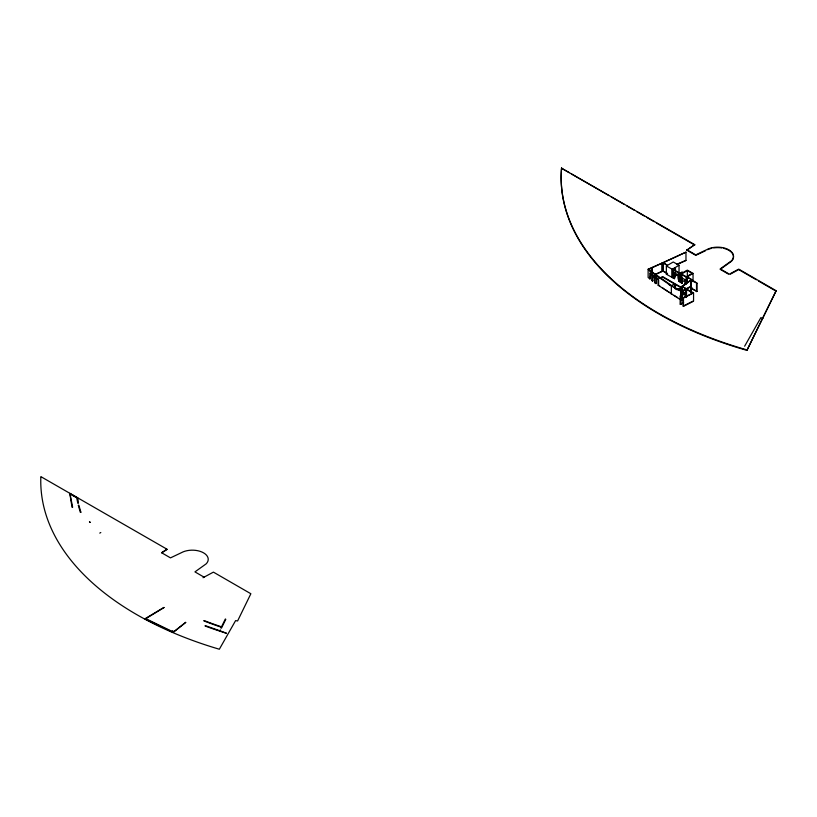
<?xml version="1.0" encoding="UTF-8"?>
<svg xmlns="http://www.w3.org/2000/svg" width="817" height="817" viewBox="0 0 817 817"><rect width="100%" height="100%" fill="white"/><g stroke="black" fill="none" stroke-linecap="round" stroke-linejoin="round"><path stroke-width="1.23" d="M686.811 249.696L695.778 254.873L706.572 249.736A15.891 9.171 0 0 1 727.314 249.062A15.891 9.171 0 0 1 731.491 260.807L720.226 268.895L729.377 274.175L738.701 269.12L776.15 290.74L746.922 350.36A333.132 192.332 0 0 1 561.575 168.241L694.726 244.651L686.811 250.165L694.726 244.651M746.922 350.36L776.15 290.74M203.78 620.849L204.893 621.288A293.068 169.201 0 0 0 221.325 627.201L220.927 627.997L221.478 628.089L225.778 619.368L225.39 618.959L221.499 626.843A292.026 168.598 0 0 1 205.261 621.002L204.168 620.573M744.624 346.224L760.882 317.619L762.894 318.416M185.602 622.34L173.521 631.97L172.336 631.48L173.02 630.949L171.417 631.081L145.804 618.663L164.094 607.531M185.816 622.431L173.214 632.358L144.803 618.867L163.9 607.429M728.356 274.052L720.226 269.355L731.491 261.277A15.891 9.171 0 0 0 723.76 248.337M654.325 274.778L662.107 271.285L662.107 263.023L648.126 269.232L671.778 285.695L673.188 284.571L675.465 285.991L674.015 287.094L677.661 289.32L678.58 288.677L682.246 290.791L690.784 286.358L691.202 292.496M692.213 287.911L691.642 288.33L696.972 291.414L696.972 283.152L687.22 276.769L687.22 282.672M681.787 291.148L681.787 286.43L691.611 279.557L680.428 274.093L680.428 282.355L681.868 283.193L682.44 282.866L682.44 278.617M682.154 291.138L682.154 286.42L691.029 280.221L696.972 283.152M683.798 293.293L685.81 291.883M691.233 288.095L690.835 280.108M684.125 293.303L686.096 291.924M161.766 552.833L167.23 549.351L40.85 476.628A326.943 188.758 0 0 0 219.344 649.229L235.592 620.624L237.604 620.951L250.86 593.745L213.411 572.125L203.025 577.721M99.766 533.113L100.797 532.521M674.433 278.648L674.628 273.235L674.433 278.648L666.366 274.246L666.366 265.974L667.377 265.402L662.934 262.839L648.8 269.171L653.028 272.541M666.366 265.974L680.643 273.971L680.428 282.355M675.097 273.103L675.097 276.636L673.218 277.729L672.544 277.341L672.544 269.079L674.423 267.986L675.097 268.374L675.097 270.733M679.039 273.593L679.039 265.321L674.617 267.874L675.475 268.374L675.475 276.636L673.402 277.841L673.402 269.569L675.475 268.374M672.544 269.079L673.218 269.467L675.097 268.374M659.758 278.229L662.587 276.595L681.797 287.676L678.968 289.78M666.366 274.246L667.377 273.664L662.934 271.101L654.488 274.89M660.708 278.148L662.587 277.055L681.797 288.146M675.496 275.635L677.273 274.614M673.402 269.569L679.969 273.368L682.042 272.163L682.9 272.664L687.332 270.11L693.041 273.409L693.041 281.671M680.163 273.47L682.042 272.388L682.716 272.776L680.827 273.858L680.163 273.47L680.163 281.732L680.827 282.12L680.827 273.858M687.332 270.611L681.429 274.012L686.28 276.81L692.173 273.409L687.332 270.611L687.332 277.688M682.44 274.594L681.868 274.931L681.868 283.193M678.743 280.925C680.183 263.003 675.363 279.302 679.969 281.63L679.969 273.368M687.22 276.769L693.041 273.409M685.361 280.006L681.429 282.273L682.44 282.866M681.797 287.676L678.028 289.861L674.822 288.013M685.136 297.041L685.136 293.497L680.275 295.968L680.275 304.23L680.918 304.22L680.827 295.897L683.553 297.715L692.826 292.986L686.076 289.238L685.851 296.448M686.525 297.286L686.525 289.024L693.562 292.905L693.562 301.167L683.461 306.324L683.461 298.052L680.275 295.968M683.124 297.827L683.461 306.324L683.237 297.899M730.367 274.124L738.701 269.59L756.328 279.761M683.114 306.099L692.826 301.248M656.041 275.421L671.349 285.94L685.136 293.497M682.062 294.876L682.062 291.332L685.923 289.33L685.923 292.292L683.87 293.354M686.525 289.024L691.202 286.593M691.029 280.221L691.029 288.483L696.972 291.414M680.827 295.897L685.514 293.507L682.062 291.332M683.461 298.052L693.562 292.905M683.635 302.729L680.918 304.22M680.275 304.23L683.186 302.75M687.802 250.737L695.778 255.343L705.5 250.717M676.527 264.351L685.974 260.419L685.974 252.157L662.107 263.023M667.56 273.552L663.149 271.009L663.149 262.737L685.974 252.157M676.844 264.647L685.974 260.419M658.155 276.973L658.155 285.245L659.697 285.787M653.008 272.551L652.538 272.745L654.601 274.328L654.601 282.6L656.521 283.468L656.521 278.158L656.041 278.372L658.635 279.72L658.635 285.021M650.291 271.275L652.262 270.58L650.455 271.397M654.601 282.6L656.521 283.468M651.966 272.306L651.966 280.568L652.538 281.017L653.028 276.085M649.944 270.703L650.414 270.498L649.944 278.965L650.434 274.042M652.456 275.053L649.923 273.675M651.966 280.568L653.028 280.803M165.963 549.371L166.811 549.351L161.541 552.711L170.487 557.878L181.292 552.741A15.891 9.171 0 0 1 202.024 552.067A15.891 9.171 0 0 1 206.211 563.812L194.946 571.89L204.087 577.17M205.363 625.669L219.61 630.673L220.539 629.989L220.12 630.847L226.513 633.287A299.145 172.714 0 0 1 206.18 626.394L205.026 625.965M758.523 281.038L776.15 291.209M561.575 168.241L569.286 172.693M571.491 173.97L608.992 195.61M611.198 196.887L624.423 204.526M626.629 205.802L634.349 210.255M636.555 211.532L644.276 215.984M646.482 217.261L654.203 221.713M656.408 222.99L694.726 245.11M679.039 265.321L673.269 261.991L667.56 265.29L663.149 262.737M674.628 273.235L678.743 275.615L674.433 273.348M681.868 277.882L684.86 279.608L684.86 284.919M673.402 277.841L674.628 278.546M678.559 281.028L680.643 282.233M682.154 286.42L686.188 288.748L681.787 286.43M668.418 284.316L670.553 285.542M674.822 288.472L676.956 289.708M658.155 285.245L681.123 300.115M674.015 295.366L677.661 297.582M670.645 293.232L671.778 293.957M668.398 291.771L669.521 292.506M667.285 291.036L665.079 289.555M680.49 304.332L680.49 296.071M662.904 288.054L663.986 288.81M654.601 274.328L656.041 275.421L656.041 283.683M653.008 275.503L655.081 277.075M652.517 275.717L654.601 277.29M649.944 278.965L648.126 277.494L648.126 269.232M72.642 507.255L70.007 493.958L76.706 497.829L77.809 503.262L78.412 503.221L77.819 497.982L69.772 493.335L72.049 507.306M696.523 283.387L696.523 291.649M690.784 286.358L690.784 292.261M686.995 276.892L686.995 282.794M686.137 277.392L686.137 284.469M686.076 289.238L686.076 297.5M685.453 291.495L685.514 297.051M682.838 290.923L682.838 292.894M682.042 272.163L682.042 274.532M681.868 291.434L681.868 294.978M681.123 291.853L681.123 296.571M680.694 291.608L680.694 299.87M675.465 285.991L675.465 288.35M674.423 267.986L674.423 270.345M673.218 269.467L673.218 277.729M672.35 269.181L672.35 277.453M672.136 269.304L672.136 277.576M671.349 285.94L671.349 294.202M662.934 262.839L662.934 271.101M662.301 263.135L662.301 271.397M652.538 272.745L652.538 281.017M652.456 276.115L652.456 280.364M652.262 272.704L652.099 267.506L652.099 272.582M649.392 268.722L649.392 270.693M707.604 249.685A15.891 9.171 0 0 1 711.73 248.286M713.68 247.919A15.891 9.171 0 0 1 721.819 247.949M746.922 349.89A333.132 192.332 0 0 1 561.575 167.771M89.492 521.91L90.166 522.298L89.492 521.91M680.918 298.91L683.472 300.615L680.918 298.91M80.873 512.208L80.311 512.269L78.279 505.233L78.841 505.182L80.873 512.208"/></g></svg>
